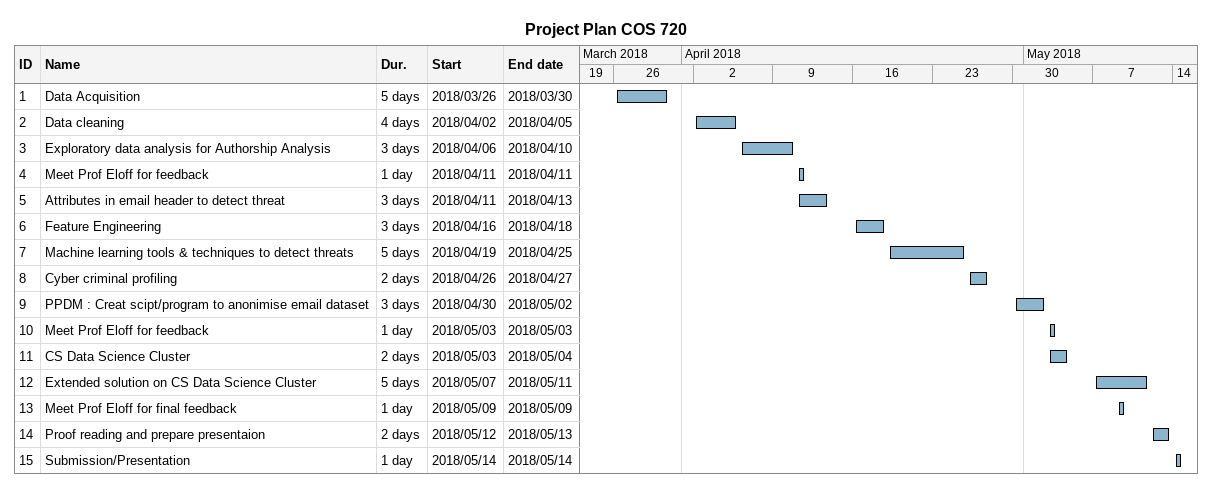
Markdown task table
Project Plan COS 720

| ID | Task | Duration | Start | Finish |
|---|---|---|---|---|
| 1 | Data Acquisition | 5d | 2018-03-26 | 2018-03-30 |
| 2 | Data cleaning | 4d | 2018-04-02 | 2018-04-05 |
| 3 | Exploratory data analysis for Authorship Analysis | 3d | 2018-04-06 | 2018-04-10 |
| 4 | Meet Prof Eloff for feedback | 1d | 2018-04-11 | 2018-04-11 |
| 5 | Attributes in email header to detect threat | 3d | 2018-04-11 | 2018-04-13 |
| 6 | Feature Engineering | 3d | 2018-04-16 | 2018-04-18 |
| 7 | Machine learning tools & techniques to detect threats | 5d | 2018-04-19 | 2018-04-25 |
| 8 | Cyber criminal profiling | 2d | 2018-04-26 | 2018-04-27 |
| 9 | PPDM : Creat scipt/program to anonimise email dataset | 3d | 2018-04-30 | 2018-05-02 |
| 10 | Meet Prof Eloff for feedback | 1d | 2018-05-03 | 2018-05-03 |
| 11 | CS Data Science Cluster | 2d | 2018-05-03 | 2018-05-04 |
| 12 | Extended solution on CS Data Science Cluster | 5d | 2018-05-07 | 2018-05-11 |
| 13 | Meet Prof Eloff for final feedback | 1d | 2018-05-09 | 2018-05-09 |
| 14 | Proof reading and prepare presentaion | 2d | 2018-05-12 | 2018-05-13 |
| 15 | Submission/Presentation | 1d | 2018-05-14 | 2018-05-14 |
